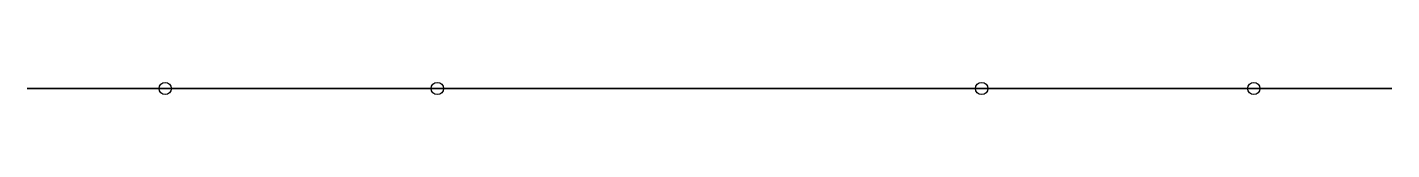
# Model space of a CAD drawing. Header units: millimetres. Extents: x -188 to 188, y -2 to 2.
import ezdxf

# ---------------------------------------------------------------- set-up
doc = ezdxf.new("R2010")
doc.units = ezdxf.units.MM

msp = doc.modelspace()

# ---------------------------------------------------------------- linework, layer by layer
for p, q in [((188, 0, -55.5), (-188, 0, -55.5)), ((-188, 0, -55.5), (-188, 0, 55.5)), ((-188, 0, 55.5), (188, 0, 55.5)), ((188, 0, 55.5), (188, 0, -55.5))]:
    msp.add_line(p, q)
for centre in [(-150, 0, 47.5), (-150, 0, -47.5), (-75, 0, 47.5), (-75, 0, -47.5), (75, 0, 47.5), (75, 0, -47.5), (150, 0, 47.5), (150, 0, -47.5)]:
    msp.add_circle(centre, 1.7)

doc.saveas('drawing.dxf')
